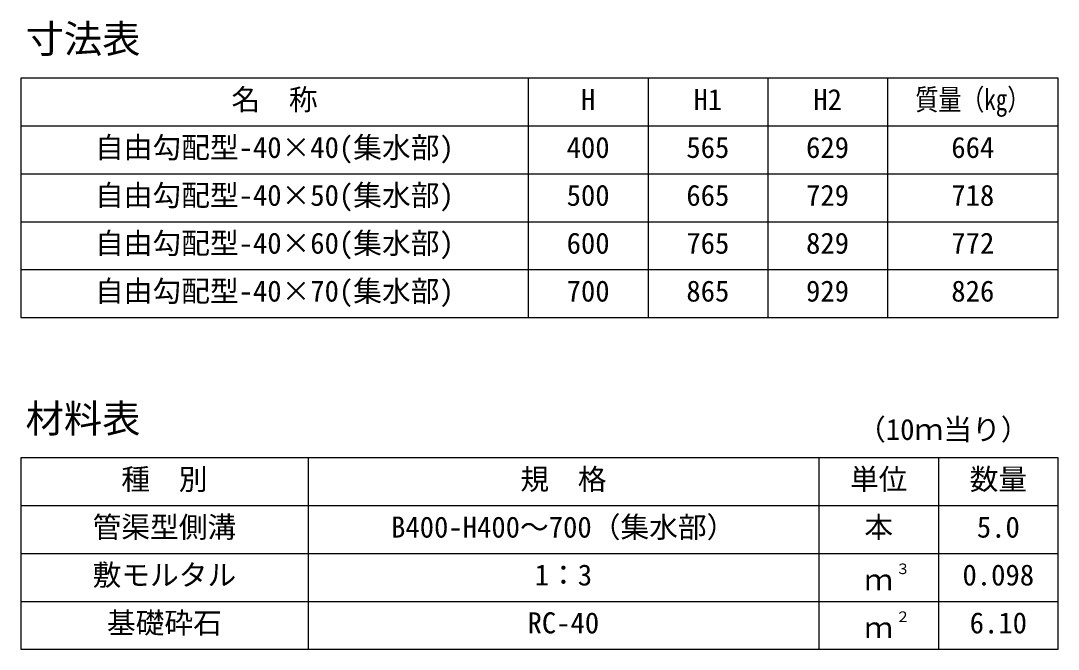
# Model space of a CAD drawing. Units: millimetres, scale not verified. Extents: x -12600 to 12600, y -5940 to 5940.
# Drawn here: x -10612 to -8988, y -4224 to -3239 of the extents above; entities that cross this region are included whole.
import ezdxf
from ezdxf.enums import TextEntityAlignment as Align

# ---------------------------------------------------------------- set-up
doc = ezdxf.new("R2010")
doc.units = ezdxf.units.MM
doc.header["$LTSCALE"] = 40
for name, color, linetype, lineweight in [('0-3_HYO', 3, 'Continuous', 25), ('0-4_HYO2', 4, 'Continuous', 25), ('0-7_TXT', 7, 'Continuous', 25)]:
    doc.layers.add(name, color=color, linetype=linetype, lineweight=lineweight)
doc.styles.add('ＭＳ ゴシック', font='')
doc.styles.get('ＭＳ ゴシック').set_extended_font_data('MS Gothic')

msp = doc.modelspace()

# ---------------------------------------------------------------- linework, layer by layer
at = {"layer": '0-3_HYO'}
for p, q in [((-9817.5, -3328.87), (-9817.5, -3703.87)), ((-9630, -3328.87), (-9630, -3703.87)), ((-9442.5, -3328.87), (-9442.5, -3703.87)), ((-9255, -3328.87), (-9255, -3703.87)), ((-10612.5, -3403.87), (-8987.5, -3403.87)), ((-10162.5, -3923.65), (-10162.5, -4223.65)), ((-9362.5, -3923.65), (-9362.5, -4223.65)), ((-9175, -3923.65), (-9175, -4223.65)), ((-10612.5, -3998.65), (-8987.5, -3998.65))]:
    msp.add_line(p, q, dxfattribs=at)
for points in [[(-10612.5, -3703.87), (-8987.5, -3703.87), (-8987.5, -3328.87), (-10612.5, -3328.87)], [(-10612.5, -4223.65), (-8987.5, -4223.65), (-8987.5, -3923.65), (-10612.5, -3923.65)]]:
    msp.add_lwpolyline(points, close=True, dxfattribs=at)
at = {"layer": '0-4_HYO2'}
for p, q in [((-10612.5, -3478.87), (-8987.5, -3478.87)), ((-10612.5, -3553.87), (-8987.5, -3553.87)), ((-10612.5, -3628.87), (-8987.5, -3628.87)), ((-10612.5, -4073.65), (-8987.5, -4073.65)), ((-10612.5, -4148.65), (-8987.5, -4148.65))]:
    msp.add_line(p, q, dxfattribs=at)

# ---------------------------------------------------------------- texts
at = {"layer": '0-7_TXT', "style": 'ＭＳ ゴシック'}
for s, height, p in [('寸法表', 43.99, (-10605, -3302.62)), ('名\u3000称', 32.99, (-10282.5, -3388.87)), ('H', 32.99, (-9735, -3388.87)), ('H1', 32.99, (-9558.75, -3388.87)), ('H2', 32.99, (-9371.25, -3388.87)), ('自由勾配型-40×40(集水部)', 32.99, (-10496.25, -3463.87)), ('400', 32.99, (-9757.5, -3463.87)), ('565', 32.99, (-9570, -3463.87)), ('629', 32.99, (-9382.5, -3463.87)), ('664', 32.99, (-9155, -3463.87)), ('自由勾配型-40×50(集水部)', 32.99, (-10496.25, -3538.87)), ('500', 32.99, (-9757.5, -3538.87)), ('665', 32.99, (-9570, -3538.87)), ('729', 32.99, (-9382.5, -3538.87)), ('718', 32.99, (-9155, -3538.87)), ('自由勾配型-40×60(集水部)', 32.99, (-10496.25, -3613.87)), ('600', 32.99, (-9757.5, -3613.87)), ('765', 32.99, (-9570, -3613.87)), ('829', 32.99, (-9382.5, -3613.87)), ('772', 32.99, (-9155, -3613.87)), ('自由勾配型-40×70(集水部)', 32.99, (-10496.25, -3688.87)), ('700', 32.99, (-9757.5, -3688.87)), ('865', 32.99, (-9570, -3688.87)), ('929', 32.99, (-9382.5, -3688.87)), ('826', 32.99, (-9155, -3688.87)), ('材料表', 43.99, (-10605, -3897.4)), ('（10ｍ当り）', 32.99, (-9302.5, -3905.65)), ('種\u3000別', 32.99, (-10455, -3983.65)), ('規\u3000格', 32.99, (-9830, -3983.65)), ('単位', 32.99, (-9313.75, -3983.65)), ('数量', 32.99, (-9126.25, -3983.65)), ('管渠型側溝', 32.99, (-10500, -4058.65)), ('B400-H400～700（集水部）', 32.99, (-10032.5, -4058.65)), ('本', 32.99, (-9291.25, -4058.65)), ('5.0', 32.99, (-9115, -4058.65)), ('敷モルタル', 32.99, (-10500, -4133.65)), ('1：3', 32.99, (-9807.5, -4133.65)), ('３', 16.5, (-9242.09, -4110.87)), ('0.098', 32.99, (-9137.5, -4133.65)), ('ｍ', 32.99, (-9291.25, -4141.15)), ('基礎砕石', 32.99, (-10477.5, -4208.65)), ('RC-40', 32.99, (-9818.75, -4208.65)), ('２', 16.5, (-9242.09, -4185.87)), ('6.10', 32.99, (-9126.25, -4208.65)), ('ｍ', 32.99, (-9291.25, -4216.15))]:
    msp.add_text(s, height=height, dxfattribs=at).set_placement(p, align=Align.BOTTOM_LEFT)
at = {"layer": '0-7_TXT', "style": 'ＭＳ ゴシック', "width": 0.8}
msp.add_text('質量（kg）', height=32.99, dxfattribs=at).set_placement((-9211.25, -3388.87), align=Align.BOTTOM_LEFT)

doc.saveas('drawing.dxf')
